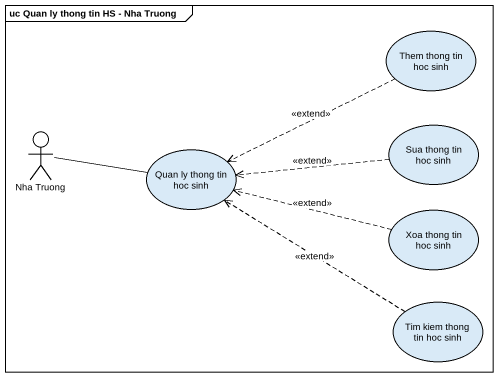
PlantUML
@startuml
mainframe uc Quan ly thong tin HS - Nha Truong
usecase "Them thong tin hoc sinh" as Them_thong_tin_hoc_sinh
actor "Nha Truong" as Nha_Truong
usecase "Sua thong tin hoc sinh" as Sua_thong_tin_hoc_sinh
usecase "Quan ly thong tin hoc sinh" as Quan_ly_thong_tin_hoc_sinh
usecase "Xoa thong tin hoc sinh" as Xoa_thong_tin_hoc_sinh
usecase "Tim kiem thong tin hoc sinh" as Tim_kiem_thong_tin_hoc_sinh
Them_thong_tin_hoc_sinh .left.> Quan_ly_thong_tin_hoc_sinh : <<extend>>
Nha_Truong -right- Quan_ly_thong_tin_hoc_sinh
Sua_thong_tin_hoc_sinh .left.> Quan_ly_thong_tin_hoc_sinh : <<extend>>
Xoa_thong_tin_hoc_sinh .left.> Quan_ly_thong_tin_hoc_sinh : <<extend>>
Tim_kiem_thong_tin_hoc_sinh .up.> Quan_ly_thong_tin_hoc_sinh : <<extend>>
@enduml
